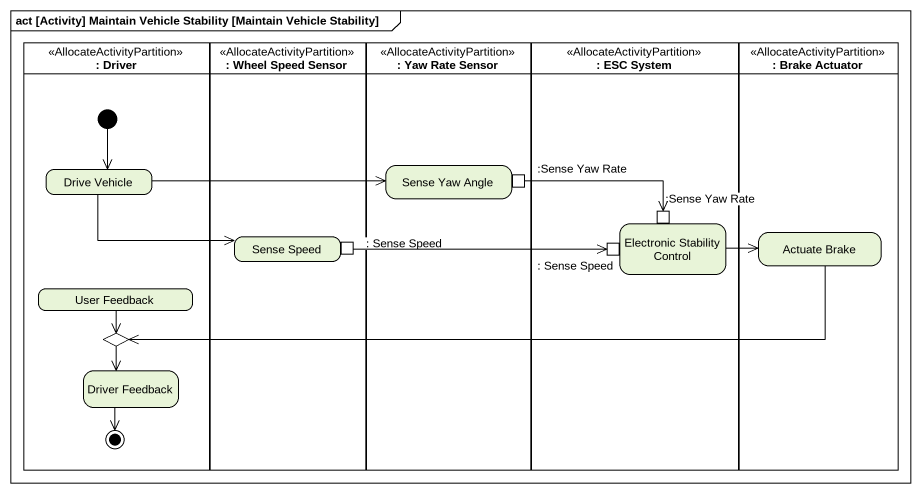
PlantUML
@startuml
mainframe act [Activity] Maintain Vehicle Stability [Maintain Vehicle Stability]
hide empty description
state ": Driver" as Driver <<AllocateActivityPartition>> {
  state "Drive Vehicle" as Drive_Vehicle
  state "User Feedback" as User_Feedback
  state choice1 <<choice>>
  state "Driver Feedback" as Driver_Feedback
  [*] --> Drive_Vehicle
  Driver_Feedback --> [*]
}
state ": Wheel Speed Sensor" as Wheel_Speed_Sensor <<AllocateActivityPartition>> {
  state "Sense Speed" as Sense_Speed {
    state ": Sense Speed" as Sense_Speed_2 <<outputPin>>
  }
}
state ": Yaw Rate Sensor" as Yaw_Rate_Sensor <<AllocateActivityPartition>> {
  state "Sense Yaw Angle" as Sense_Yaw_Angle {
    state ":Sense Yaw Rate" as Sense_Yaw_Rate <<outputPin>>
  }
}
state ": ESC System" as ESC_System <<AllocateActivityPartition>> {
  state "Electronic Stability Control" as Electronic_Stability_Control {
    state ":Sense Yaw Rate" as Sense_Yaw_Rate_2 <<inputPin>>
    state ": Sense Speed" as Sense_Speed_3 <<inputPin>>
  }
}
state ": Brake Actuator" as Brake_Actuator <<AllocateActivityPartition>> {
  state "Actuate Brake" as Actuate_Brake
}
Drive_Vehicle -right-> Sense_Yaw_Angle
Drive_Vehicle -right-> Sense_Speed
Sense_Yaw_Rate -right-> Sense_Yaw_Rate_2
Sense_Speed_2 -right-> Sense_Speed_3
Electronic_Stability_Control -right-> Actuate_Brake
Actuate_Brake -left-> choice1
User_Feedback --> choice1
choice1 --> Driver_Feedback
@enduml
